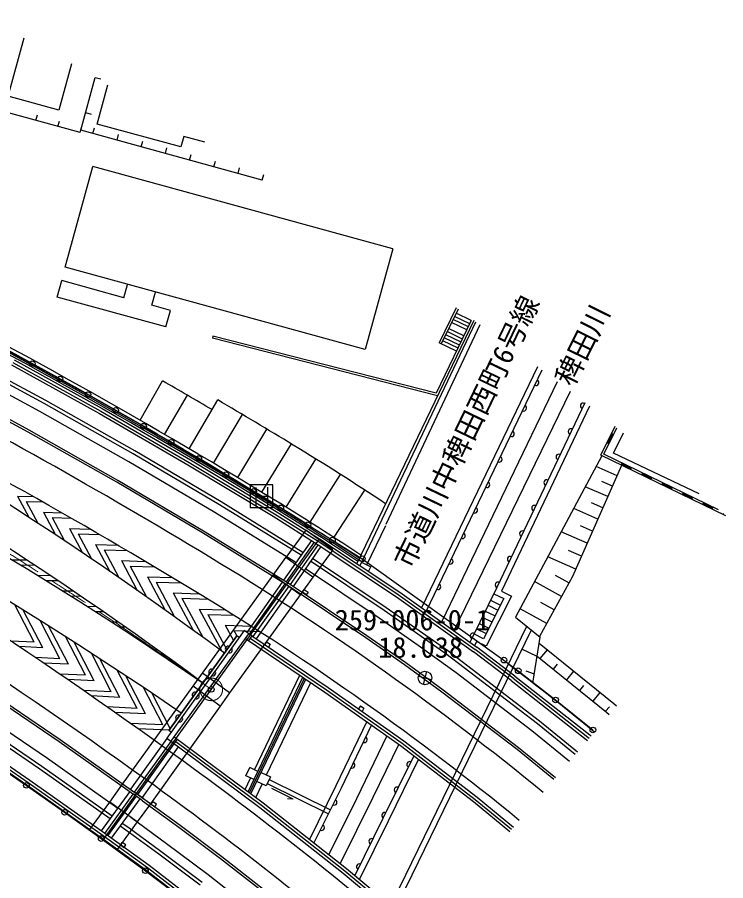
# Model space of a CAD drawing. Units: millimetres, scale not verified. Extents: x 40000 to 680000, y 20000 to 380000.
# Drawn here: x 506222 to 568786, y 241488 to 317756 of the extents above; entities that cross this region are included whole.
import ezdxf
from ezdxf.enums import TextEntityAlignment as Align

# ---------------------------------------------------------------- set-up
doc = ezdxf.new("R2010")
doc.units = ezdxf.units.MM
doc.header["$LTSCALE"] = 1000
doc.header["$PDMODE"] = 32
doc.header["$PDSIZE"] = 500
doc.linetypes.add('CHAIN', pattern=[18.5, 12, -1.5, 3.5, -1.5])
for name, color, linetype, lineweight in [('M-BGD', 7, 'Continuous', 25), ('M-BMK', 2, 'CHAIN', 13), ('M-BMK-ROW', 30, 'Continuous', 25), ('M-BMK-SRVR', 3, 'Continuous', 25), ('M-STR-STR1', 1, 'Continuous', 25), ('M-STR-STRC', 7, 'Continuous', 25)]:
    doc.layers.add(name, color=color, linetype=linetype, lineweight=lineweight)
doc.layers.add('M-OTRS', color=6, linetype='Continuous')
doc.styles.add('ＭＳ ゴシック', font='')
doc.styles.get('ＭＳ ゴシック').set_extended_font_data('MS Gothic')

msp = doc.modelspace()

# ---------------------------------------------------------------- linework, layer by layer
at = {"layer": 'M-BGD'}
for p, q in [((505425, 310778), (506817, 315946)), ((510999, 313631), (509887, 309545)), ((511776, 307566), (494169, 312422)), ((513110, 312437), (513593, 312304)), ((513284, 308322), (514220, 311801)), ((509887, 309545), (505425, 310778)), ((507863, 308645), (507996, 309127)), ((512262, 309339), (512744, 309207)), ((509819, 308105), (509952, 308587)), ((520661, 306306), (513284, 308322)), ((511776, 307566), (511909, 308048)), ((512905, 307496), (513038, 307978)), ((515040, 306907), (515173, 307390)), ((517176, 306319), (517308, 306801)), ((520939, 307237), (520661, 306306)), ((522798, 306722), (520939, 307237)), ((519311, 305730), (519444, 306212)), ((521446, 305141), (521579, 305623)), ((510455, 295689), (512899, 304563)), ((539384, 297293), (512899, 304563)), ((523582, 304552), (523714, 305035)), ((525717, 303964), (525850, 304446)), ((527852, 303375), (527985, 303857)), ((539384, 297293), (536940, 288418)), ((536940, 288418), (510455, 295689)), ((509751, 293045), (510147, 294492)), ((515645, 292988), (510147, 294492)), ((515645, 292988), (515961, 294146)), ((519348, 290420), (509751, 293045)), ((518104, 292315), (518421, 293473)), ((519744, 291867), (518104, 292315)), ((519348, 290420), (519744, 291867)), ((544983, 292099), (543486, 288995)), ((545148, 291982), (543667, 288908)), ((546320, 290959), (544969, 291610)), ((546552, 290979), (536201, 269503)), ((536492, 269326), (546725, 290854)), ((547073, 290604), (538783, 272942)), ((546320, 290959), (543229, 284544)), ((545930, 290148), (544578, 290799)), ((546060, 290418), (544709, 291070)), ((546190, 290689), (544839, 291340)), ((545539, 289337), (544188, 289989)), ((545669, 289608), (544318, 290259)), ((523507, 289593), (523457, 289399)), ((543338, 284310), (523457, 289399)), ((543338, 284310), (523457, 289399)), ((543229, 284544), (523507, 289593)), ((543229, 284544), (523507, 289593)), ((545148, 288527), (543797, 289178)), ((545278, 288797), (543927, 289448)), ((545409, 289067), (544057, 289718)), ((545018, 288256), (543486, 288995)), ((508593, 283636), (501026, 287736)), ((508738, 283899), (501167, 288001)), ((508206, 282936), (500651, 287030)), ((505714, 287047), (513476, 282754)), ((505833, 287267), (513599, 282971)), ((552151, 286879), (541921, 265594)), ((552560, 286574), (542334, 265298)), ((507286, 281274), (499758, 285352)), ((517066, 282167), (519062, 285634)), ((553912, 285558), (543690, 264329)), ((507189, 281099), (499665, 285176)), ((555042, 284701), (544770, 263556)), ((516610, 279451), (508738, 283899)), ((519231, 280914), (521243, 284371)), ((521390, 279650), (523926, 283959)), ((516460, 279192), (508593, 283636)), ((513599, 282971), (521405, 278441)), ((556337, 283711), (548560, 267374)), ((556742, 283399), (548970, 267070)), ((516060, 278499), (508206, 282936)), ((513476, 282754), (521278, 278226)), ((523542, 278376), (526100, 282672)), ((557762, 279063), (559021, 281630)), ((558030, 279155), (559182, 281504)), ((515008, 276681), (507189, 281099)), ((515108, 276854), (507286, 281274)), ((525688, 277091), (528267, 281374)), ((558336, 280119), (558776, 281017)), ((558381, 280097), (558821, 280995)), ((558426, 280075), (558866, 280973)), ((558887, 279247), (559756, 281054)), ((527828, 275795), (530428, 280066)), ((524076, 274687), (516460, 279192)), ((524231, 274944), (516610, 279451)), ((568154, 274257), (558030, 279155)), ((566448, 275670), (558887, 279247)), ((523662, 274002), (516060, 278499)), ((521405, 278441), (528946, 273895)), ((529963, 274488), (532600, 278730)), ((557844, 279023), (550232, 264781)), ((568786, 273728), (557762, 279063)), ((521278, 278226), (528815, 273682)), ((559590, 278178), (555251, 268352)), ((559186, 277264), (557339, 278079)), ((560450, 277818), (559550, 278254)), ((560472, 277863), (559571, 278299)), ((560493, 277908), (559593, 278344)), ((532091, 273171), (534760, 277373)), ((562250, 276947), (561350, 277382)), ((562272, 276992), (561372, 277427)), ((562294, 277037), (561394, 277472)), ((522577, 272205), (515008, 276681)), ((522680, 272376), (515108, 276854)), ((558371, 275417), (556385, 276294)), ((558778, 276340), (557855, 276748)), ((564050, 276076), (563150, 276511)), ((564072, 276121), (563172, 276556)), ((564094, 276166), (563194, 276601)), ((534213, 271843), (536907, 275994)), ((565851, 275204), (564951, 275640)), ((565872, 275249), (564972, 275685)), ((565894, 275294), (564994, 275730)), ((531281, 270244), (524076, 274687)), ((531453, 270490), (524231, 274944)), ((557932, 274424), (556940, 274862)), ((567651, 274333), (566751, 274769)), ((567673, 274378), (566773, 274814)), ((567695, 274423), (566794, 274859)), ((530821, 269588), (523662, 274002)), ((528946, 273895), (532940, 271380)), ((557494, 273431), (555359, 274374)), ((568629, 273860), (568551, 273898)), ((528815, 273682), (532804, 271170)), ((530241, 267713), (522680, 272376)), ((531706, 272465), (529932, 270046)), ((534090, 270718), (531706, 272465)), ((537099, 269389), (538756, 272860)), ((556551, 271296), (554256, 272310)), ((557023, 272364), (555955, 272835)), ((530133, 267545), (522577, 272205)), ((532196, 271553), (529730, 268028)), ((532455, 271389), (529968, 267881)), ((532794, 271176), (530308, 267668)), ((533039, 271013), (530574, 267490)), ((532804, 271170), (539711, 266559)), ((532940, 271380), (539853, 266765)), ((528827, 268487), (529932, 270046)), ((532317, 268298), (529932, 270046)), ((534090, 270718), (532317, 268298)), ((555538, 269001), (553070, 270090)), ((556045, 270148), (554897, 270655)), ((538628, 265343), (532122, 269703)), ((538797, 265591), (532294, 269949)), ((536629, 269613), (537441, 269226)), ((522589, 259829), (528827, 268487)), ((531212, 266740), (528827, 268487)), ((538176, 264683), (531663, 269047)), ((537242, 268808), (537441, 269226)), ((529615, 267864), (526492, 263419)), ((529853, 267718), (526704, 263276)), ((537103, 263115), (530241, 267713)), ((532317, 268298), (531212, 266740)), ((554295, 266608), (551908, 267917)), ((555251, 268352), (552354, 263068)), ((554944, 267791), (553761, 268439)), ((530192, 267505), (527035, 263052)), ((530459, 267326), (527310, 262844)), ((536990, 262950), (530133, 267545)), ((531422, 267001), (531557, 267211)), ((531422, 267001), (531775, 266774)), ((531557, 267211), (531910, 266984)), ((531910, 266984), (531775, 266774)), ((548560, 267374), (546299, 262773)), ((548970, 267070), (549856, 266634)), ((531212, 266740), (524968, 258086)), ((539711, 266559), (546504, 261702)), ((539853, 266765), (546652, 261904)), ((549182, 266408), (547395, 262866)), ((549856, 266634), (547618, 262198)), ((548010, 266255), (548894, 265838)), ((548299, 266843), (549182, 266408)), ((544253, 261783), (538797, 265591)), ((547795, 265817), (548671, 265396)), ((552986, 264221), (550625, 265516)), ((553640, 265414), (552447, 266069)), ((541633, 262270), (538176, 264683)), ((544075, 261541), (538628, 265343)), ((547277, 264764), (548141, 264345)), ((547538, 265293), (548416, 264890)), ((550232, 264781), (552409, 263014)), ((547003, 264205), (547869, 263805)), ((549368, 260154), (551225, 263971)), ((526254, 263579), (519416, 254073)), ((519787, 253797), (526663, 263303)), ((526922, 263129), (526254, 263579)), ((526922, 263129), (526642, 262714)), ((526922, 263129), (533676, 258567)), ((534662, 228792), (551624, 263648)), ((534662, 228792), (551624, 263648)), ((547395, 262866), (546550, 263284)), ((546771, 263733), (547620, 263312)), ((525619, 263125), (519596, 254751)), ((519596, 254751), (525619, 263125)), ((525822, 262979), (525619, 263125)), ((526782, 262921), (533534, 258361)), ((528223, 262588), (528076, 262349)), ((528223, 262588), (528553, 262369)), ((528553, 262369), (528404, 262127)), ((540415, 260559), (536990, 262950)), ((540531, 260722), (537103, 263115)), ((546299, 262773), (546186, 262544)), ((546777, 262613), (546598, 262250)), ((547618, 262198), (546777, 262613)), ((551764, 258946), (552409, 263014)), ((558908, 257123), (552319, 262445)), ((544983, 259838), (541633, 262270)), ((552350, 255578), (544253, 261783)), ((549850, 259175), (546504, 261702)), ((550003, 259373), (546652, 261904)), ((552135, 261290), (550794, 261943)), ((553004, 261891), (552376, 261113)), ((552164, 255343), (544075, 261541)), ((558261, 256361), (552138, 261305)), ((534269, 229127), (549368, 260154)), ((543727, 258154), (540415, 260559)), ((543846, 258315), (540531, 260722)), ((553905, 260618), (553543, 260170)), ((521764, 258663), (522589, 259829)), ((524968, 258086), (522589, 259829)), ((526617, 249342), (531451, 259466)), ((526739, 249251), (531577, 259381)), ((527178, 251283), (531175, 259653)), ((551668, 254715), (544983, 259838)), ((550003, 259373), (556617, 254171)), ((551890, 259741), (551172, 260003)), ((555338, 260006), (554710, 259228)), ((503183, 258604), (510023, 253953)), ((515521, 250005), (521764, 258663)), ((524143, 256920), (521764, 258663)), ((526862, 249160), (531703, 259297)), ((528237, 250833), (532138, 259002)), ((533676, 258567), (540358, 253837)), ((549850, 259175), (556459, 253977)), ((556239, 258733), (555877, 258285)), ((503072, 258438), (509909, 253789)), ((524968, 258086), (524143, 256920)), ((533534, 258361), (540210, 253636)), ((550366, 253067), (543727, 258154)), ((550490, 253224), (543846, 258315)), ((557672, 258121), (557044, 257343)), ((559149, 256908), (558908, 257123)), ((502070, 256942), (508882, 252310)), ((524143, 256920), (517976, 248285)), ((536534, 256947), (536361, 256666)), ((536534, 256947), (536841, 256734)), ((536841, 256734), (536667, 256450)), ((558512, 256848), (558159, 256452)), ((558500, 256147), (558261, 256361)), ((501431, 255986), (508226, 251366)), ((501598, 256236), (508397, 251612)), ((537088, 255539), (534365, 249872)), ((555693, 252856), (552350, 255578)), ((507342, 250349), (500821, 254791)), ((519799, 254605), (519596, 254751)), ((537502, 255246), (534814, 249653)), ((555498, 252628), (552164, 255343)), ((507199, 250144), (500691, 254592)), ((519437, 254057), (516215, 249561)), ((519416, 254073), (527636, 247961)), ((520081, 253579), (520379, 253980)), ((538856, 254288), (536179, 248728)), ((554978, 252019), (551668, 254715)), ((556459, 253977), (556569, 253883)), ((556617, 254171), (556731, 254074)), ((556776, 254364), (556894, 254264)), ((509909, 253789), (516486, 249124)), ((510023, 253953), (516602, 249287)), ((516573, 249307), (519802, 253786)), ((516859, 249106), (520083, 253577)), ((520440, 253312), (517243, 248850)), ((520230, 253779), (527788, 248160)), ((539906, 253544), (537622, 248844)), ((540210, 253636), (546665, 248676)), ((540358, 253837), (546821, 248872)), ((553745, 250573), (550490, 253224)), ((541248, 252522), (538519, 246983)), ((553615, 250421), (550366, 253067)), ((508882, 252310), (515098, 247902)), ((541653, 252212), (538968, 246762)), ((508226, 251366), (514421, 246972)), ((508397, 251612), (514598, 247214)), ((526409, 250764), (526753, 251485)), ((527475, 251141), (526753, 251485)), ((527764, 251058), (528577, 250670)), ((513956, 245645), (507342, 250349)), ((526347, 249543), (526833, 250561)), ((527131, 250419), (526409, 250764)), ((528189, 249858), (527377, 250246)), ((528577, 250670), (528189, 249858)), ((528466, 250439), (533880, 247764)), ((513810, 245442), (507199, 250144)), ((514387, 248432), (515521, 250005)), ((517976, 248285), (515521, 250005)), ((527287, 248844), (527849, 250021)), ((528294, 250078), (533703, 247406)), ((530580, 248699), (528715, 249633)), ((534365, 249872), (532024, 245139)), ((534814, 249653), (532426, 244823)), ((516156, 249358), (513633, 245887)), ((513941, 245656), (516456, 249145)), ((514224, 245451), (516742, 248944)), ((517055, 248723), (514522, 245240)), ((517296, 248554), (516486, 249124)), ((517413, 248717), (516602, 249287)), ((517413, 248717), (520597, 246390)), ((530580, 248699), (530072, 248726)), ((536179, 248728), (533735, 243791)), ((537622, 248844), (534736, 243002)), ((546665, 248676), (549877, 246039)), ((546821, 248872), (550039, 246229)), ((512624, 246005), (514387, 248432)), ((516802, 246677), (514387, 248432)), ((517976, 248285), (516802, 246677)), ((517296, 248554), (520478, 246229)), ((518051, 248250), (518196, 248471)), ((518521, 248259), (518196, 248471)), ((518365, 248021), (518521, 248259)), ((527636, 247961), (534988, 242167)), ((527788, 248160), (535146, 242361)), ((516247, 247091), (515997, 247267)), ((516802, 246677), (515039, 244250)), ((515495, 246578), (515980, 246234)), ((516247, 247091), (519406, 244783)), ((520597, 246390), (524284, 243620)), ((538519, 246983), (536037, 241947)), ((538968, 246762), (536432, 241619)), ((517866, 242819), (513956, 245645)), ((515319, 246335), (515805, 245990)), ((515805, 245990), (518722, 243859)), ((515980, 246234), (518900, 244100)), ((520478, 246229), (524162, 243461)), ((517717, 242618), (513810, 245442)), ((515327, 244622), (515496, 244869)), ((515813, 244652), (515496, 244869)), ((515644, 244404), (515327, 244622)), ((515644, 244404), (515813, 244652)), ((518900, 244100), (522553, 241356)), ((519406, 244783), (523069, 242031)), ((518722, 243859), (522370, 241118)), ((524162, 243461), (528676, 239949)), ((524284, 243620), (528800, 240106)), ((524940, 237081), (517717, 242618)), ((525094, 237278), (517866, 242819)), ((523069, 242031), (527562, 238536)), ((534988, 242167), (541773, 236539)), ((535146, 242361), (541935, 236730))]:
    msp.add_line(p, q, dxfattribs=at)
msp.add_lwpolyline([(527852, 303375), (511837, 307791), (513110, 312437)], dxfattribs=at)
for centre, radius, start, end in [((263173, -158903), 508625, 58.64605, 63.48607), ((263173, -158903), 508925, 58.64605, 63.49377), ((263173, -158903), 508475, 58.64605, 63.46488), ((263173, -158903), 508325, 58.64605, 63.44367), ((263173, -158903), 512925, 59.51072, 60.07396), ((552034, 285480), 250, 244.32963, 64.32963), ((263173, -158903), 513925, 58.64605, 59.51072), ((550951, 283227), 250, 244.32963, 64.32963), ((556199, 283421), 250, 64.54504, 244.54504), ((549868, 280973), 250, 244.32963, 64.32963), ((555125, 281164), 250, 64.54504, 244.54504), ((393254, 54590), 263925, 56.54547, 58.64605), ((554050, 278907), 250, 64.54504, 244.54504), ((548785, 278720), 250, 244.32963, 64.32963), ((552976, 276649), 250, 64.54504, 244.54504), ((547702, 276467), 250, 244.32963, 64.32963), ((393254, 54590), 258625, 56.38622, 58.64605), ((393254, 54590), 258925, 56.39541, 58.64605), ((393254, 54590), 258325, 56.37701, 58.64605), ((393254, 54590), 258475, 56.38162, 58.64605), ((551901, 274392), 250, 64.54504, 244.54504), ((546619, 274214), 250, 244.32963, 64.32963), ((550827, 272135), 250, 64.54504, 244.54504), ((545536, 271960), 250, 244.32963, 64.32963), ((549752, 269877), 250, 64.54504, 244.54504), ((544453, 269707), 250, 244.32963, 64.32963), ((548678, 267620), 250, 64.54504, 244.54504), ((543370, 267454), 250, 244.32963, 64.32963), ((546465, 263111), 250, 63.8211, 243.8211), ((524843, 261950), 256, 66.9554, 221.59464), ((524955, 261870), 256, 246.9554, 41.59464), ((523383, 259920), 256, 66.9554, 221.59464), ((393254, 54590), 258625, 50.66214, 52.80761), ((523495, 259840), 256, 246.9554, 41.59464), ((521924, 257891), 256, 66.9554, 221.59464), ((522035, 257810), 256, 246.9554, 41.59464), ((520464, 255861), 256, 66.9554, 221.59464), ((520575, 255781), 256, 246.9554, 41.59464), ((536872, 253934), 250, 244.32963, 64.32963), ((535789, 251681), 250, 244.32963, 64.32963), ((540871, 251757), 250, 63.77192, 243.77192), ((539766, 249514), 250, 63.77192, 243.77192), ((534206, 248424), 250, 243.68642, 63.68642), ((538661, 247271), 250, 63.77192, 243.77192), ((533098, 246183), 250, 243.68642, 63.68642), ((537524, 244965), 250, 63.75775, 243.75775), ((536419, 242722), 250, 63.75775, 243.75775)]:
    msp.add_arc(centre, radius, start, end, dxfattribs=at)
at = {"layer": 'M-BMK'}
msp.add_circle((523354, 258392), 1000, dxfattribs=at)
msp.add_arc((324895, -17677), 340000, 54.28853, 91.50122, dxfattribs=at)
at = {"layer": 'M-BMK-ROW'}
for p, q in [((505051, 288496), (507542, 287159)), ((507542, 287159), (509992, 285802)), ((509992, 285802), (512467, 284422)), ((512467, 284422), (514914, 283036)), ((514914, 283036), (517375, 281634)), ((517375, 281634), (519811, 280215)), ((519811, 280215), (522252, 278780)), ((522252, 278780), (524660, 277344)), ((524660, 277344), (527089, 275880)), ((527089, 275880), (529493, 274418)), ((529493, 274418), (531886, 272931)), ((531886, 272931), (534052, 271575)), ((534052, 271575), (536689, 269929)), ((536689, 269929), (549202, 260979)), ((549202, 260979), (550461, 260035)), ((550461, 260035), (553757, 257453)), ((553757, 257453), (557055, 254803)), ((503774, 252140), (507034, 249910)), ((507034, 249910), (510404, 247534)), ((510404, 247534), (513634, 245209)), ((513634, 245209), (517542, 242375)), ((517542, 242375), (521184, 239633))]:
    msp.add_line(p, q, dxfattribs=at)
for centre in [(507542, 287159), (509992, 285802), (512467, 284422), (514914, 283036), (517375, 281634), (519811, 280215), (522252, 278780), (524660, 277344), (527089, 275880), (529493, 274418), (531886, 272931), (534052, 271575), (536689, 269929), (549202, 260979), (550461, 260035), (553757, 257453), (557055, 254803), (507034, 249910), (510404, 247534), (513634, 245209), (517542, 242375)]:
    msp.add_circle(centre, 250, dxfattribs=at)
at = {"layer": 'M-BMK-SRVR'}
for p, q in [((541646, 259547), (542808, 259249)), ((541646, 259547), (542808, 259249)), ((542376, 259979), (542078, 258817)), ((542376, 259979), (542078, 258817))]:
    msp.add_line(p, q, dxfattribs=at)
msp.add_circle((542227, 259398), 600, dxfattribs=at)
msp.add_circle((542227, 259398), 600, dxfattribs=at)
at = {"layer": 'M-OTRS'}
msp.add_point((523354, 258392), dxfattribs=at)
at = {"layer": 'M-STR-STR1'}
for p, q in [((505952, 287486), (513722, 283189)), ((513722, 283189), (521532, 278657)), ((521532, 278657), (529077, 274108)), ((529077, 274108), (532906, 271697)), ((513828, 245122), (532906, 271697)), ((532906, 271697), (539995, 266971)), ((539995, 266971), (546800, 262105)), ((526370, 262898), (533392, 258156)), ((550155, 259571), (546800, 262105)), ((550155, 259571), (556776, 254364)), ((533392, 258156), (540061, 253434)), ((507056, 249939), (500551, 254385)), ((520080, 254202), (527940, 248358)), ((540061, 253434), (546510, 248480)), ((513828, 245122), (507056, 249939)), ((527940, 248358), (535303, 242555)), ((546510, 248480), (549714, 245849)), ((517568, 242418), (513828, 245122)), ((535303, 242555), (542097, 236920)), ((524786, 236883), (517568, 242418))]:
    msp.add_line(p, q, dxfattribs=at)
at = {"layer": 'M-STR-STRC'}
for p, q in [((528786, 276447), (526786, 276447)), ((526786, 276447), (526786, 274447)), ((527327, 274532), (527327, 276232)), ((528318, 276243), (528318, 274538)), ((528786, 274447), (528786, 276447)), ((506247, 275466), (507251, 273587)), ((506247, 275466), (507627, 275421)), ((506247, 275466), (507251, 273587)), ((506247, 275466), (507627, 275421)), ((527327, 275447), (528318, 275447)), ((507011, 274990), (508474, 274942)), ((507011, 274990), (508034, 273077)), ((507011, 274990), (508474, 274942)), ((507011, 274990), (508034, 273077)), ((508539, 274040), (510156, 273987)), ((508539, 274040), (509607, 272042)), ((508539, 274040), (510156, 273987)), ((508539, 274040), (509607, 272042)), ((526786, 274447), (528786, 274447)), ((509304, 273565), (510991, 273509)), ((509304, 273565), (510398, 271517)), ((509304, 273565), (510991, 273509)), ((509304, 273565), (510398, 271517)), ((510832, 272614), (512650, 272554)), ((510832, 272614), (511988, 270452)), ((510832, 272614), (512650, 272554)), ((510832, 272614), (511988, 270452)), ((511596, 272139), (512786, 269912)), ((511596, 272139), (513473, 272077)), ((511596, 272139), (512786, 269912)), ((511596, 272139), (513473, 272077)), ((513125, 271188), (514392, 268816)), ((513125, 271188), (515109, 271123)), ((513125, 271188), (514392, 268816)), ((513125, 271188), (515109, 271123)), ((513889, 270713), (515200, 268260)), ((513889, 270713), (515921, 270646)), ((513889, 270713), (515200, 268260)), ((513889, 270713), (515921, 270646)), ((507087, 269798), (505787, 269809)), ((507087, 269798), (505787, 269809)), ((507779, 269342), (506538, 269353)), ((507779, 269342), (506538, 269353)), ((515418, 269762), (516823, 267132)), ((515418, 269762), (517534, 269692)), ((515418, 269762), (516823, 267132)), ((515418, 269762), (517534, 269692)), ((516182, 269287), (517639, 266560)), ((516182, 269287), (518335, 269216)), ((516182, 269287), (517639, 266560)), ((516182, 269287), (518335, 269216)), ((509151, 268430), (508027, 268440)), ((509151, 268430), (508027, 268440)), ((509832, 267974), (508765, 267983)), ((509832, 267974), (508765, 267983)), ((517710, 268336), (519281, 265397)), ((517710, 268336), (519281, 265397)), ((517710, 268336), (519926, 268263)), ((518475, 267861), (520107, 264807)), ((518475, 267861), (520717, 267787)), ((518475, 267861), (520107, 264807)), ((518475, 267861), (520717, 267787)), ((511182, 267062), (510228, 267070)), ((511182, 267062), (510228, 267070)), ((511852, 266606), (510953, 266614)), ((511852, 266606), (510953, 266614)), ((520003, 266910), (521768, 263608)), ((520003, 266910), (522287, 266835)), ((520003, 266910), (521768, 263608)), ((520003, 266910), (522287, 266835)), ((520767, 266435), (522603, 262999)), ((520767, 266435), (523066, 266359)), ((520767, 266435), (522603, 262999)), ((520767, 266435), (523066, 266359)), ((507712, 262553), (506012, 265852)), ((507712, 262553), (506012, 265852)), ((513182, 265694), (512391, 265701)), ((513182, 265694), (512391, 265701)), ((522296, 265484), (524285, 261763)), ((522296, 265484), (524604, 265408)), ((508469, 262066), (506754, 265394)), ((508469, 262066), (506754, 265394)), ((513842, 265239), (513104, 265245)), ((513842, 265239), (513104, 265245)), ((523060, 265009), (524728, 261887)), ((523060, 265009), (525363, 264933)), ((509983, 261093), (508244, 264467)), ((509983, 261093), (508244, 264467)), ((510740, 260606), (508992, 263997)), ((510740, 260606), (508992, 263997)), ((515151, 264327), (514519, 264333)), ((515151, 264327), (514519, 264333)), ((524589, 264058), (525314, 262701)), ((524589, 264058), (526863, 263983)), ((515801, 263871), (515220, 263876)), ((515801, 263871), (515220, 263876)), ((525353, 263583), (525607, 263108)), ((525353, 263583), (527603, 263509)), ((507712, 262553), (505661, 262651)), ((507712, 262553), (505661, 262651)), ((512254, 259632), (510495, 263046)), ((512254, 259632), (510495, 263046)), ((513011, 259146), (511249, 262565)), ((513011, 259146), (511249, 262565)), ((508469, 262066), (506384, 262166)), ((508469, 262066), (506384, 262166)), ((509983, 261093), (507822, 261196)), ((509983, 261093), (507822, 261196)), ((514525, 258172), (512765, 261588)), ((514525, 258172), (512765, 261588)), ((515282, 257686), (513526, 261094)), ((515282, 257686), (513526, 261094)), ((510740, 260606), (508537, 260711)), ((510740, 260606), (508537, 260711)), ((516796, 256712), (515055, 260092)), ((512254, 259632), (509958, 259742)), ((512254, 259632), (509958, 259742)), ((517553, 256225), (515822, 259584)), ((513011, 259146), (510664, 259258)), ((513011, 259146), (510664, 259258)), ((519067, 255252), (517365, 258554)), ((514525, 258172), (512068, 258290)), ((514525, 258172), (512068, 258290)), ((515282, 257686), (512766, 257806)), ((515282, 257686), (512766, 257806)), ((519733, 254942), (518140, 258033)), ((516796, 256712), (514154, 256838)), ((517553, 256225), (514844, 256355)), ((519067, 255252), (516216, 255388)), ((519614, 254775), (516899, 254905))]:
    msp.add_line(p, q, dxfattribs=at)
for centre, radius, start, end in [((263143, -158867), 501625, 58.64954, 66.39602), ((321974, -11496), 340000, 53.43666, 63.50009), ((320264, -14275), 340000, 53.47611, 63.44265), ((329511, -20926), 340000, 55.39575, 65.33247), ((263143, -158867), 498375, 58.64954, 63.0606), ((327895, -23759), 340000, 55.45341, 65.29325), ((226629, -154205), 501625, 54.27444, 59.79308), ((226629, -154205), 498375, 54.27444, 59.79308), ((393211, 54634), 251625, 50.6797, 58.64954), ((393211, 54634), 248375, 50.69472, 58.64954), ((324857, -17637), 333400, 49.52225, 54.27444), ((324857, -17637), 330150, 49.52216, 54.27444)]:
    msp.add_arc(centre, radius, start, end, dxfattribs=at)

# ---------------------------------------------------------------- texts
at = {"layer": 'M-BGD', "style": 'ＭＳ ゴシック'}
for s, rotation, p in [('市道川中稗田西町6号線', 64.33, (541520, 268694)), ('稗田川', 63.575, (555759, 284787))]:
    msp.add_text(s, height=1833, rotation=rotation, dxfattribs=at).set_placement(p, align=Align.BOTTOM_LEFT)
at = {"layer": 'M-BMK-SRVR', "style": 'ＭＳ ゴシック'}
for s, p in [('259-006-0-1', (534258, 265435)), ('18.038', (538102, 263016))]:
    msp.add_text(s, height=1833, dxfattribs=at).set_placement(p, align=Align.TOP_LEFT)

doc.saveas('drawing.dxf')
